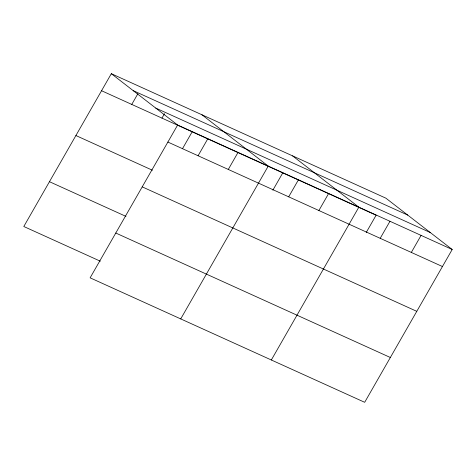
<?xml version="1.0" encoding="UTF-8"?>
<svg xmlns="http://www.w3.org/2000/svg" width="476" height="476" viewBox="0 0 476 476"><rect width="100%" height="100%" fill="white"/><g stroke="black" fill="none" stroke-linecap="round" stroke-linejoin="round"><path stroke-width="0.71" d="M111.319 73.691L177.637 125.021L90.119 277.829L364.681 402.309L452.2 249.495L385.881 198.171L111.319 73.691L23.8 226.505L100.311 261.193M131.763 104.422L137.903 93.695M161.965 118.119L164.494 113.699M182.635 148.452L192.161 131.81M198.081 155.753L207.839 138.712M228.284 169.444L238.042 152.403M180.725 318.908L268.244 166.094L201.925 114.77M272.873 190.168L282.768 172.883M288.688 196.826L298.446 179.791M318.89 210.523L328.648 193.482M271.332 359.987L358.85 207.173L292.532 155.848M366.222 232.49L376.123 215.206L101.561 90.732M380.205 238.321L389.963 221.28M411.323 252.429L421.082 235.388M133.203 90.63L407.765 215.104M155.747 108.082L430.316 232.556M177.637 125.021L452.2 249.495M167.879 142.056L442.442 266.536M75.898 135.535L152.409 170.224M142.217 186.866L416.78 311.34M49.462 181.701L125.973 216.39M115.781 233.026L390.344 357.5"/></g></svg>
